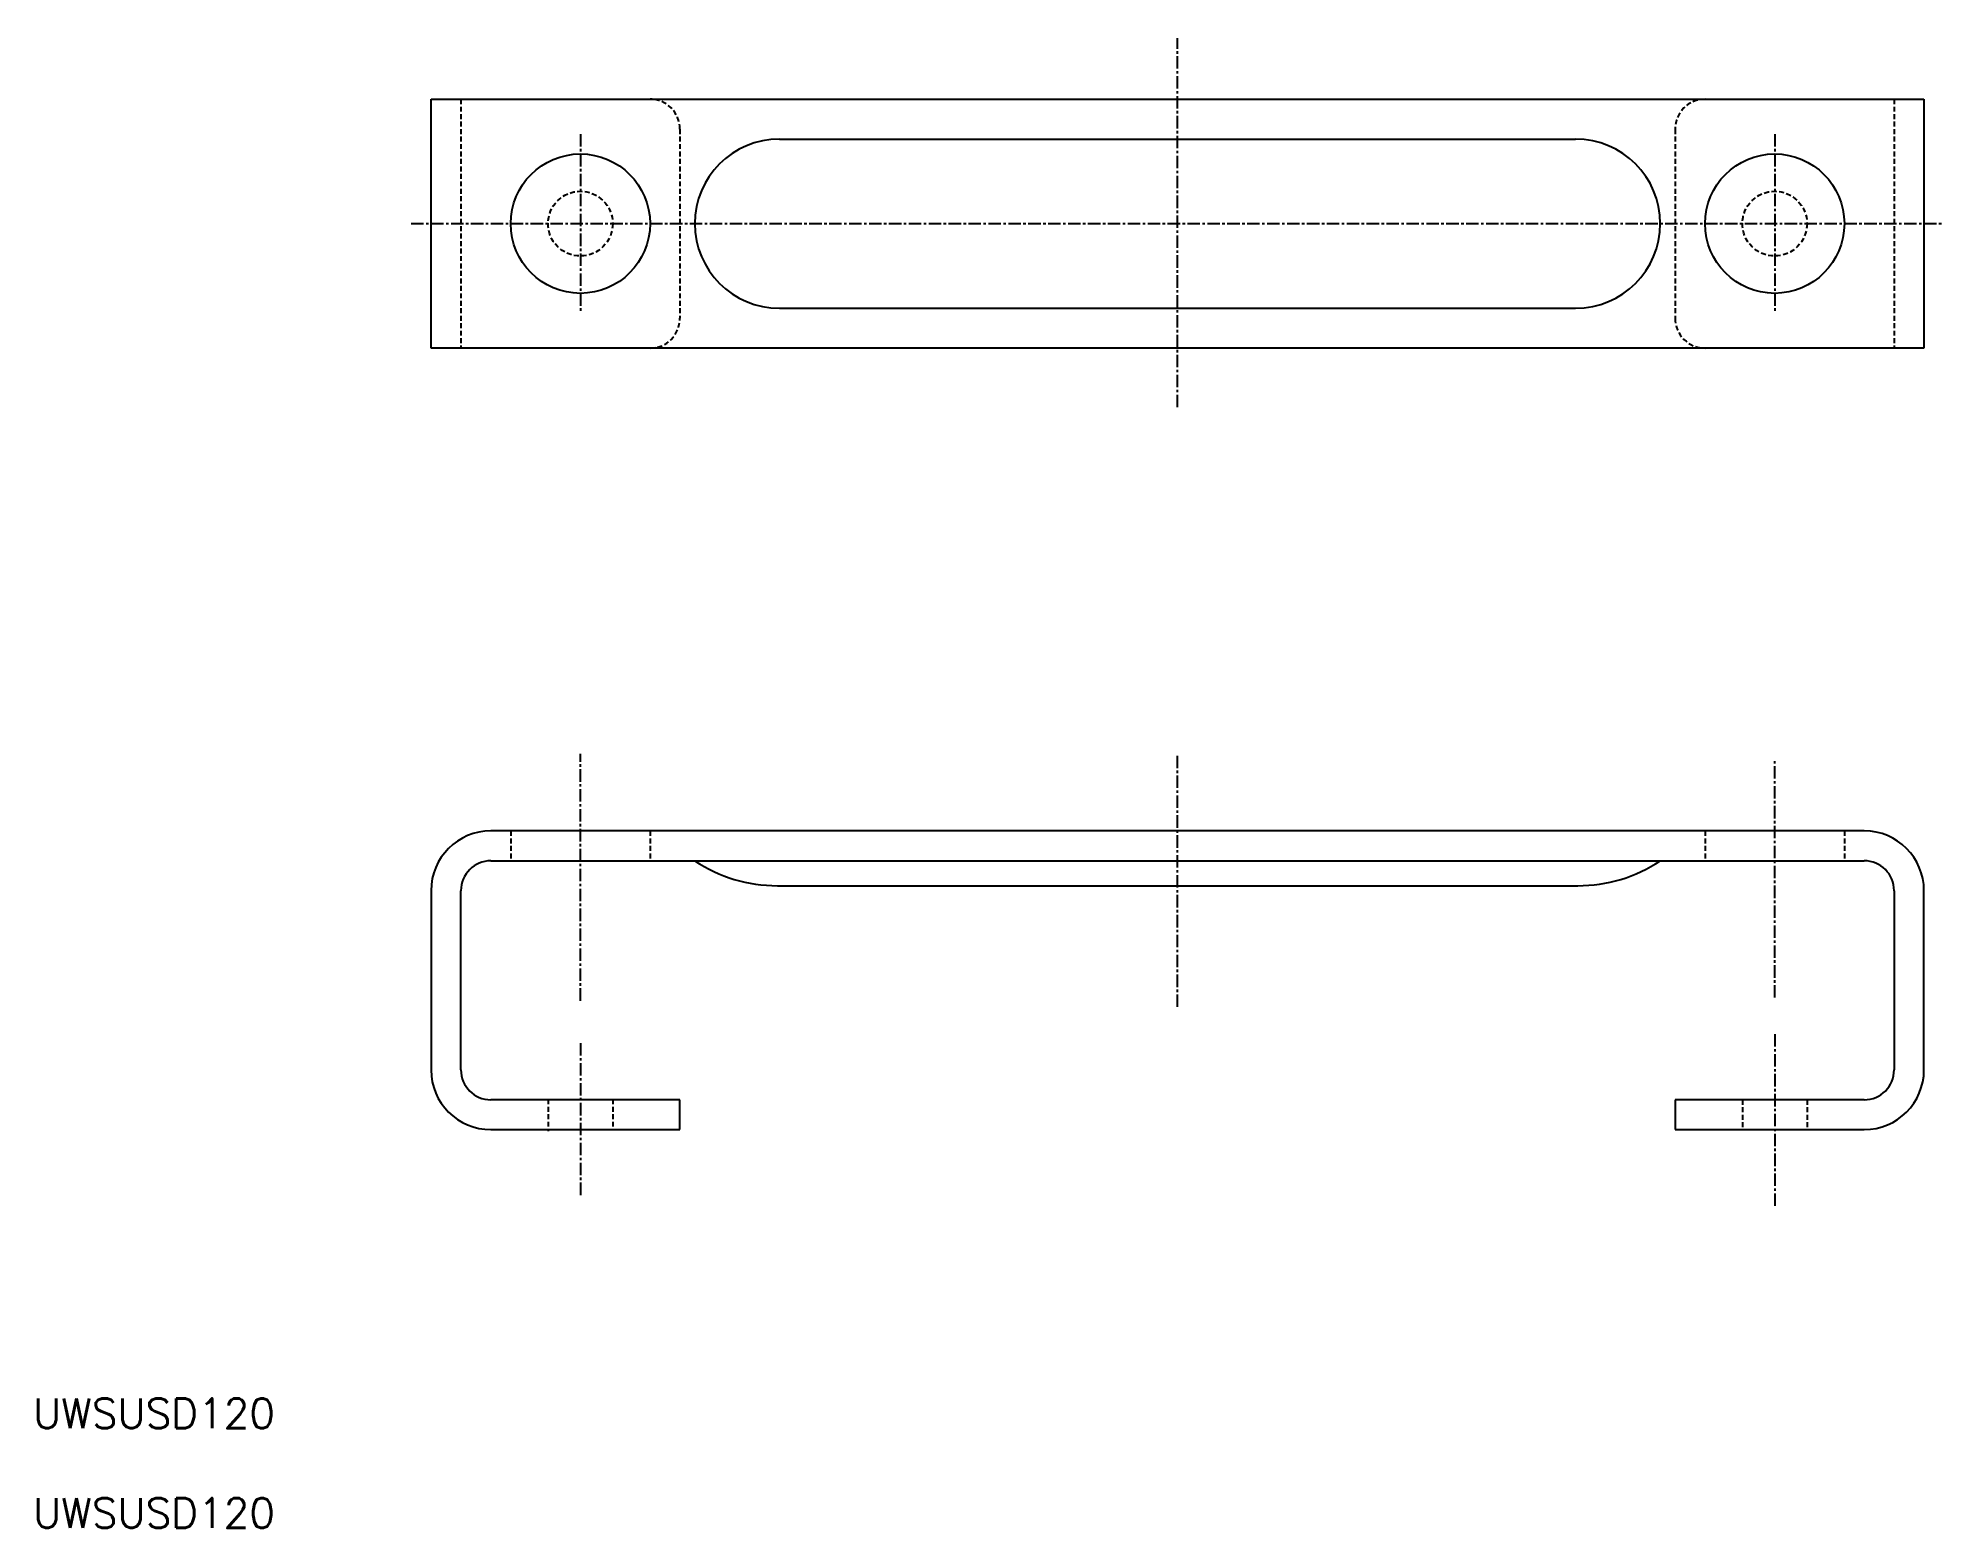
# Model space of a CAD drawing. Extents: x 11 to 202, y 10 to 160.
import ezdxf

# ---------------------------------------------------------------- set-up
doc = ezdxf.new("R2010")
doc.units = 0
doc.linetypes.add('CENTER', pattern=[2, 1.25, -0.25, 0.25, -0.25])
doc.linetypes.add('DASHED', pattern=[0.75, 0.5, -0.25])
doc.layers.get('0').update_dxf_attribs({"linetype": 'CONTINUOUS'})
doc.layers.add('CENTER', color=1, linetype='CENTER')
doc.styles.get("Standard").update_dxf_attribs({"font": 'txt.shx'})

msp = doc.modelspace()

# ---------------------------------------------------------------- linework, layer by layer
at = {"color": 7, "linetype": 'CONTINUOUS'}
for p, q in [((50, 153.5), (200, 153.5)), ((50, 128.5), (50, 153.5)), ((200, 153.5), (200, 128.5)), ((85, 149.5), (165, 149.5)), ((85, 132.5), (165, 132.5)), ((200, 128.5), (50, 128.5)), ((194, 80), (56, 80)), ((56, 77), (194, 77)), ((56.27, 77), (182.5, 77)), ((67.5, 77), (194, 77)), ((50, 74), (50, 56)), ((53, 56), (53, 74)), ((84.79, 74.5), (165.21, 74.5)), ((197, 74), (197, 56)), ((200, 56), (200, 74)), ((75, 53), (56, 53)), ((75, 50), (75, 53)), ((194, 53), (175, 53)), ((175, 53), (175, 50)), ((56, 50), (75, 50)), ((175, 50), (194, 50))]:
    msp.add_line(p, q, dxfattribs=at)
at = {"color": 3, "linetype": 'DASHED'}
for p, q in [((53, 153.5), (53, 128.5)), ((197, 153.5), (197, 128.5)), ((75, 150.5), (75, 131.5)), ((175, 150.5), (175, 131.5)), ((58, 80), (58, 77)), ((72, 80), (72, 77)), ((178, 80), (178, 77)), ((192, 80), (192, 77)), ((61.75, 53.05), (61.75, 49.85)), ((68.25, 53.05), (68.25, 50.12)), ((181.75, 53), (181.75, 50)), ((188.25, 53), (188.25, 50))]:
    msp.add_line(p, q, dxfattribs=at)
at = {"color": 7, "linetype": 'CONTINUOUS'}
for centre in [(65, 141), (185, 141)]:
    msp.add_circle(centre, 7, dxfattribs=at)
at = {"color": 3, "linetype": 'DASHED'}
for centre in [(65, 141), (185, 141)]:
    msp.add_circle(centre, 3.25, dxfattribs=at)
for centre, start, end in [((72, 150.5), 0, 90), ((178, 150.5), 90, 180), ((72, 131.5), 270, 0), ((178, 131.5), 180, 270)]:
    msp.add_arc(centre, 3, start, end, dxfattribs=at)
at = {"color": 7, "linetype": 'CONTINUOUS'}
for centre, radius, start, end in [((85, 141), 8.5, 90, 270), ((165, 141), 8.5, 270, 90), ((56, 74), 6, 90, 180), ((194, 74), 6, 0, 90), ((56, 74), 3, 90, 180), ((84.79, 89.5), 15, 236.4427, 270), ((165.21, 89.5), 15, 270, 303.5573), ((194, 74), 3, 0, 90), ((56, 56), 6, 180, 270), ((56, 56), 3, 180, 270), ((194, 56), 3, 270, 0), ((194, 56), 6, 270, 0)]:
    msp.add_arc(centre, radius, start, end, dxfattribs=at)
at = {"layer": 'CENTER', "color": 1, "linetype": 'CENTER'}
for p, q in [((125, 122.57), (125, 159.63)), ((65, 150), (65, 132)), ((185, 150), (185, 132)), ((48, 141), (202, 141)), ((65, 62.95), (65, 87.75)), ((125, 62.32), (125, 87.54)), ((185, 63.26), (185, 87.12)), ((185, 59.59), (185, 42.28)), ((65, 58.68), (65, 43.19))]:
    msp.add_line(p, q, dxfattribs=at)

# ---------------------------------------------------------------- texts
at = {"color": 7, "linetype": 'CONTINUOUS'}
for p in [(10, 20), (10, 10)]:
    msp.add_text('UWSUSD120', height=3, dxfattribs=at).set_placement(p)

doc.saveas('drawing.dxf')
